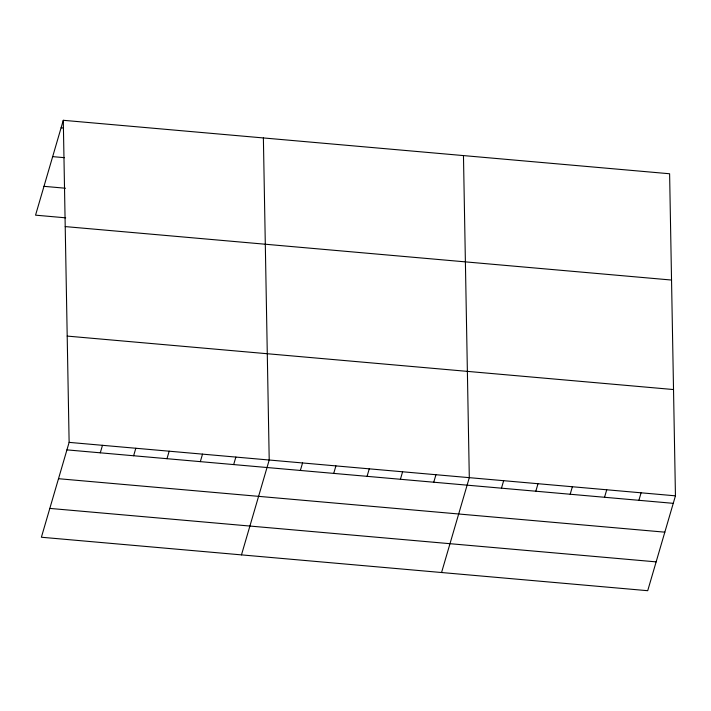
<?xml version="1.0" encoding="UTF-8"?>
<svg xmlns="http://www.w3.org/2000/svg" width="711" height="711" viewBox="0 0 711 711"><rect width="100%" height="100%" fill="white"/><g stroke="black" fill="none" stroke-linecap="round" stroke-linejoin="round"><path stroke-width="1.07" d="M63.288 120.301L69.127 442.375L41.389 537.24L647.712 590.699L675.45 495.834L669.611 173.76L63.288 120.301L35.55 215.166L65.67 217.824M100.278 452.818L102.473 445.317M133.624 455.76L135.819 448.259M166.978 458.702L169.174 451.192M200.324 461.643L202.519 454.133M233.67 464.576L235.865 457.075M241.473 554.882L269.211 460.017L263.381 137.943M300.371 470.46L302.557 462.959M333.717 473.402L335.912 465.892M367.063 476.343L369.258 468.833M400.409 479.276L402.604 471.775M433.754 482.218L435.95 474.717M441.558 572.524L469.304 477.659L463.465 155.585M501.468 488.19L503.655 480.689M535.818 491.221L538.014 483.711M570.178 494.252L572.373 486.742M604.537 497.273L606.732 489.772M638.896 500.304L641.091 492.803M61.093 127.802L63.252 127.998M52.667 156.633L64.497 157.682M43.984 186.335L65.492 188.237M65.216 226.587L671.54 280.045M67.198 336.09L673.521 389.548M69.127 442.375L675.45 495.834M66.932 449.876L673.255 503.335M58.498 478.707L664.829 532.166M49.814 508.409L656.137 561.868"/></g></svg>
